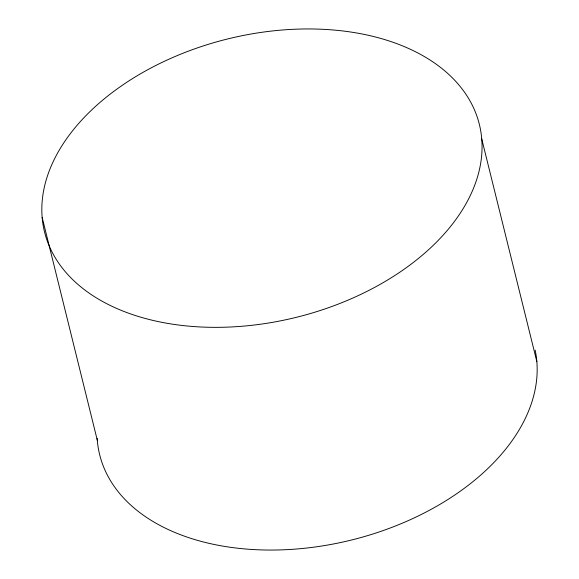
<?xml version="1.0" encoding="UTF-8"?>
<svg xmlns="http://www.w3.org/2000/svg" width="579" height="579" viewBox="0 0 579 579"><rect width="100%" height="100%" fill="white"/><g stroke="black" fill="none" stroke-linecap="round" stroke-linejoin="round"><path stroke-width="0.87" d="M481.735 138.938A223.964 143.36 -13.9 0 1 162.359 322.423A223.964 143.36 -13.9 0 1 141.732 73.084A223.964 143.36 -13.9 0 1 481.735 138.938L536.849 361.636M42.151 217.364L97.265 440.062M535.17 350.15A223.964 143.36 -13.9 0 1 336.508 543.377A223.964 143.36 -13.9 0 1 97.134 438.325"/></g></svg>
